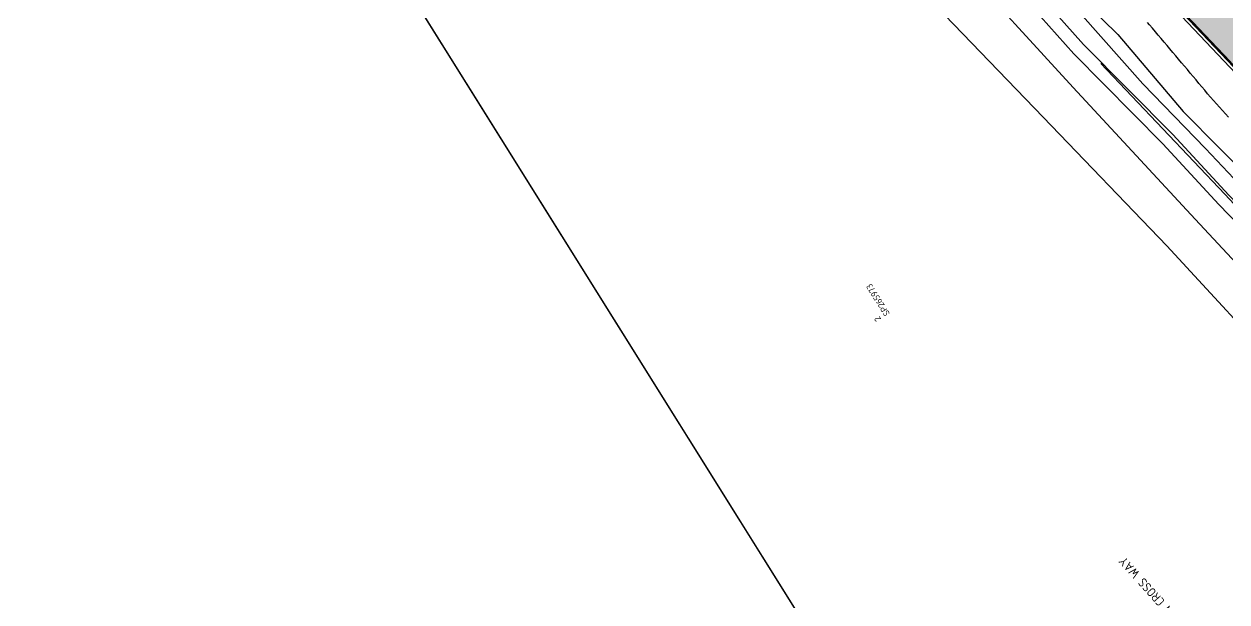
# Model space of a CAD drawing. Header units: metres. Extents: x 3 to 509016, y 4 to 6969473.
# Drawn here: x 507649 to 507782.8, y 6967103.9 to 6967168.2 of the extents above; entities that cross this region are included whole.
import ezdxf

# ---------------------------------------------------------------- set-up
doc = ezdxf.new("R2010")
doc.units = ezdxf.units.M
doc.linetypes.add('ISO-DASHED', pattern=[12, 8, -4])
for name, color, linetype, plot in [('_PROP-BDY', 6, 'Continuous', False), ('VPORTS', 11, 'Continuous', False), ('VPORTS_FRAMES', 11, 'Continuous', False)]:
    doc.layers.add(name, color=color, linetype=linetype, plot=plot)
doc.layers.add('A-FLOR', color=252, linetype='Continuous', lineweight=5)
doc.layers.add('D_UG_PIPES', color=252, linetype='EXIST_SWD', lineweight=0)
for name, color, linetype in [('C_ANNO_TEXT 3.5', 3, 'Continuous'), ('C_ANNO_TEXT 5', 4, 'Continuous'), ('EWS_BATTER TOE', 252, 'Continuous'), ('HATCH_PAVEMENT_CARPARK', 254, 'Continuous'), ('KRB_BACK', 252, 'Continuous'), ('KRB_INV BARRIER [TYPE 1]', 2, 'ISO-DASHED'), ('KRB_LIP', 252, 'Continuous'), ('mga2020bdy', 252, 'Continuous'), ('mga2020DR_UNLINED', 252, 'Continuous'), ('STRINGS LIP', 60, 'Continuous'), ('TOPO_BANK', 252, 'Continuous'), ('XREF', 7, 'Continuous')]:
    doc.layers.add(name, color=color, linetype=linetype)
doc.styles.add('ISOCP', font='isocp.shx')
doc.styles.get("Standard").update_dxf_attribs({"font": 'ARIALN.TTF'})
doc.linetypes.add('EXIST_SWD', pattern='A,5,-2.5,5,-2,["SWD",Standard,S=2.5,R=0,X=0,Y=-1.25],-8,5,-2.5,5,-2.5', length=37.5)

# ---------------------------------------------------------------- blocks, each defined once
blk = doc.blocks.new('XD_HATCH')
at = {"layer": 'HATCH_PAVEMENT_CARPARK'}
h = blk.add_hatch(color=256, dxfattribs=at)
h.dxf.hatch_style = 1
edge = h.paths.add_edge_path()
edge.add_arc((507820, 6967266.08), 90.98, 212.4905, 214.4331, ccw=False)
edge.add_line((507743.26, 6967217.21), (507739.4, 6967223.59))
edge.add_line((507739.4, 6967223.59), (507735.79, 6967229.35))
edge.add_arc((507741.73, 6967233.06), 7, 130.4092, 211.9744, ccw=False)
edge.add_line((507737.19, 6967238.4), (507750.65, 6967250.09))
edge.add_line((507750.65, 6967250.09), (507741.05, 6967244.04))
edge.add_line((507741.05, 6967244.04), (507736.89, 6967241.49))
edge.add_line((507736.89, 6967241.49), (507736.6, 6967241.38))
edge.add_line((507736.6, 6967241.38), (507734.55, 6967240.12))
edge.add_line((507734.55, 6967240.12), (507731.32, 6967238.12))
edge.add_line((507731.32, 6967238.12), (507725.64, 6967234.65))
edge.add_line((507725.64, 6967234.65), (507731.04, 6967225.64))
edge.add_line((507731.04, 6967225.64), (507734.31, 6967220.41))
edge.add_line((507734.31, 6967220.41), (507740.71, 6967210.56))
edge.add_arc((507792.02, 6967243.47), 60.96, 212.6798, 223.0042)
edge.add_line((507747.44, 6967201.89), (507760.82, 6967187.54))
edge.add_line((507760.82, 6967187.54), (507809.45, 6967136.33))
edge.add_line((507809.45, 6967136.33), (507818.1, 6967127.23))
edge.add_line((507818.1, 6967127.23), (507823.85, 6967121.38))
edge.add_line((507823.85, 6967121.38), (507824.49, 6967120.74))
edge.add_arc((508006.45, 6967303.15), 257.64, 225.071, 227.4908)
edge.add_line((507832.36, 6967113.22), (507846.23, 6967101.07))
edge.add_line((507846.23, 6967101.07), (507853.4, 6967095.29))
edge.add_line((507853.4, 6967095.29), (507861.26, 6967089.1))
edge.add_line((507861.26, 6967089.1), (507875.89, 6967078.04))
edge.add_line((507875.89, 6967078.04), (507895, 6967066.11))
edge.add_line((507895, 6967066.11), (507898.31, 6967064.42))
edge.add_arc((507903.26, 6967076.44), 13, 247.607, 320.5781)
edge.add_line((507913.3, 6967068.19), (507923.21, 6967080.38))
edge.add_line((507923.21, 6967080.38), (507928.88, 6967087.37))
edge.add_line((507928.88, 6967087.37), (507934.5, 6967094.28))
edge.add_arc((507925.6, 6967101.3), 11.34, 321.7466, 356.9562)
edge.add_arc((507925.05, 6967101.3), 11.89, 357.1121, 390.6511)
edge.add_line((507935.28, 6967107.36), (507928.35, 6967118.42))
edge.add_arc((507932.59, 6967121.07), 5, 172.2504, 212.042, ccw=False)
edge.add_line((507927.64, 6967121.75), (507927.91, 6967123.71))
edge.add_line((507927.91, 6967123.71), (507927.91, 6967123.71))
edge.add_line((507927.91, 6967123.71), (507928.22, 6967126.04))
edge.add_line((507928.22, 6967126.04), (507922.15, 6967126.73))
edge.add_line((507922.15, 6967126.73), (507921.98, 6967124.77))
edge.add_line((507921.98, 6967124.77), (507922.01, 6967120.89))
edge.add_arc((507933.65, 6967120.75), 11.65, 179.3346, 190.5058)
edge.add_arc((507935.18, 6967121.12), 13.21, 190.8395, 200.6804)
edge.add_arc((507934.91, 6967121.23), 13, 201.5983, 211.6011)
edge.add_line((507923.83, 6967114.42), (507928.42, 6967107.08))
edge.add_arc((507919.47, 6967101.5), 10.55, 18.5241, 31.9651, ccw=False)
edge.add_line((507929.48, 6967104.85), (507929.79, 6967103.65))
edge.add_line((507929.79, 6967103.65), (507929.95, 6967102.43))
edge.add_arc((507919.97, 6967101.74), 10, -10.2075, 3.9733, ccw=False)
edge.add_arc((507921.31, 6967101.32), 8.61, 334.462, 350.9422, ccw=False)
edge.add_line((507929.08, 6967097.61), (507928.5, 6967096.51))
edge.add_line((507928.5, 6967096.51), (507927.79, 6967095.5))
edge.add_line((507927.79, 6967095.5), (507924.26, 6967091.17))
edge.add_line((507924.26, 6967091.17), (507918.57, 6967084.19))
edge.add_line((507918.57, 6967084.19), (507911.58, 6967075.61))
edge.add_line((507911.58, 6967075.61), (507910.64, 6967074.54))
edge.add_line((507910.64, 6967074.54), (507910.13, 6967074.05))
edge.add_line((507910.13, 6967074.05), (507909.86, 6967073.81))
edge.add_line((507909.86, 6967073.81), (507909.59, 6967073.59))
edge.add_line((507909.59, 6967073.59), (507909.3, 6967073.37))
edge.add_line((507909.3, 6967073.37), (507909.01, 6967073.16))
edge.add_line((507909.01, 6967073.16), (507908.42, 6967072.76))
edge.add_line((507908.42, 6967072.76), (507907.8, 6967072.41))
edge.add_line((507907.8, 6967072.41), (507907.15, 6967072.09))
edge.add_line((507907.15, 6967072.09), (507906.83, 6967071.95))
edge.add_line((507906.83, 6967071.95), (507906.49, 6967071.81))
edge.add_line((507906.49, 6967071.81), (507905.82, 6967071.58))
edge.add_line((507905.82, 6967071.58), (507905.13, 6967071.38))
edge.add_line((507905.13, 6967071.38), (507904.43, 6967071.21))
edge.add_line((507904.43, 6967071.21), (507903.01, 6967071.03))
edge.add_line((507903.01, 6967071.03), (507901.58, 6967071.06))
edge.add_line((507901.58, 6967071.06), (507900.49, 6967071.13))
edge.add_line((507900.49, 6967071.13), (507899.41, 6967071.29))
edge.add_line((507899.41, 6967071.29), (507898.99, 6967071.38))
edge.add_line((507898.99, 6967071.38), (507898.13, 6967071.61))
edge.add_line((507898.13, 6967071.61), (507897.3, 6967071.9))
edge.add_line((507897.3, 6967071.9), (507895.37, 6967072.95))
edge.add_line((507895.37, 6967072.95), (507879.3, 6967082.99))
edge.add_line((507879.3, 6967082.99), (507866.99, 6967092.29))
edge.add_line((507866.99, 6967092.29), (507856.54, 6967100.45))
edge.add_line((507856.54, 6967100.45), (507836.17, 6967117.78))
edge.add_line((507836.17, 6967117.78), (507828.86, 6967124.88))
edge.add_line((507828.86, 6967124.88), (507821.04, 6967132.85))
edge.add_line((507821.04, 6967132.85), (507813.74, 6967140.46))
edge.add_line((507813.74, 6967140.46), (507815.66, 6967142.76))
edge.add_line((507815.66, 6967142.76), (507797.06, 6967160.68))
edge.add_line((507797.06, 6967160.68), (507795.72, 6967159.51))
edge.add_line((507795.72, 6967159.51), (507754.47, 6967202.94))
edge.add_line((507754.47, 6967202.94), (507751.46, 6967206.27))
edge.add_arc((507819.87, 6967266.09), 90.88, 214.4857, 221.1703, ccw=False)
at = {"layer": 'VPORTS_FRAMES'}
blk.add_lwpolyline([(507821.28, 6966964.79), (507649.02, 6967240.32), (507863.31, 6967374.29), (508035.57, 6967098.77)], close=True, dxfattribs=at)
blk = doc.blocks.new('25027_BNP_Skygate Play-Sheet - 000101 - SITE PLAN')
at = {"layer": '_PROP-BDY'}
blk.add_line((-2260611, 4059444), (-2388364, 4033725), dxfattribs=at)
at = {"layer": 'A-FLOR'}
blk.add_line((-2345362, 4041875), (-2283958, 4054368), dxfattribs=at)
blk = doc.blocks.new('XE_ARCH')
at = {"xscale": 0.001, "yscale": 0.001, "zscale": 0.001, "rotation": 121.996}
blk.add_blockref('25027_BNP_Skygate Play-Sheet - 000101 - SITE PLAN', (509988.13, 6971273.77), dxfattribs=at)
blk = doc.blocks.new('XE_LOT BOUNDARY')
at = {"layer": '_PROP-BDY'}
blk.add_line((507743.18, 6967205.64), (507832.68, 6967110.92), dxfattribs=at)
blk = doc.blocks.new('XE_SURVEY')
at = {"layer": 'D_UG_PIPES', "flags": 128}
for points in [[(507741.02, 6967200.27), (507747.15, 6967192.29), (507752.55, 6967184.5), (507759.94, 6967176.49), (507766.43, 6967169.45), (507773.42, 6967161.56), (507780.4, 6967154.34), (507787.33, 6967147), (507794.66, 6967139.5), (507801.47, 6967132.6), (507808.45, 6967125.47), (507816.2, 6967118.34), (507825.11, 6967108.51), (507830.76, 6967103.22), (507837.75, 6967095.98), (507845.76, 6967088.95), (507853.42, 6967082.2), (507862.04, 6967076.01), (507870.75, 6967069.37), (507880.15, 6967063.58), (507889.54, 6967057.22), (507901.23, 6967052.7), (507905.26, 6967050.85), (507911.91, 6967049.36), (507914.39, 6967050.75), (507920.71, 6967053.97), (507930.61, 6967058.67), (507939.4, 6967065.33), (507941.27, 6967069.53), (507940.88, 6967073.66)], [(507908.32, 6967041.02), (507901.16, 6967044.39), (507883.53, 6967052.31), (507865.91, 6967063.23), (507849.43, 6967075.4), (507831.89, 6967089.69), (507819.76, 6967102.6), (507806.4, 6967117.23), (507792.95, 6967131.79), (507779.25, 6967146.51), (507765.69, 6967161.13), (507752.36, 6967175.72), (507738.58, 6967190.61), (507734.19, 6967195.23)], [(507730.39, 6967192.15), (507734.96, 6967187.09), (507748.42, 6967172.32), (507762.33, 6967157.83), (507776.09, 6967143.52), (507789.79, 6967128.72), (507803.4, 6967114.12), (507817.01, 6967099.51), (507829.19, 6967086.97), (507847.66, 6967072.39), (507863.73, 6967060.24), (507881.37, 6967049.22), (507899.9, 6967040.19)], [(507768.76, 6967163.81), (507782.55, 6967149.27), (507796.25, 6967134.59), (507809.72, 6967120.16), (507823.47, 6967105.64), (507835.98, 6967092.72), (507852.92, 6967078.55), (507868.83, 6967066.21), (507885.41, 6967055.6), (507902.91, 6967047.63), (507908.98, 6967044.53)]]:
    blk.add_lwpolyline(points, dxfattribs=at)
at = {"layer": 'mga2020bdy'}
blk.add_polyline3d([(507791.74, 6967137.92, 2.84), (507781.88, 6967148.14, 2.84), (507775.67, 6967154.88, 2.93), (507765.74, 6967164.88, 2.91), (507758.34, 6967173.23, 2.82)], dxfattribs=at)
at = {"layer": 'mga2020DR_UNLINED'}
for points in [[(507719.66, 6967221.48, 3), (507726.83, 6967211.17, 2.94), (507733.31, 6967202.94, 2.91), (507742.56, 6967192.31, 2.95), (507748.04, 6967186.57, 2.92), (507759.45, 6967174.23, 2.82), (507766.83, 6967165.91, 2.91), (507776.75, 6967155.92, 2.93), (507782.98, 6967149.16, 2.84), (507792.84, 6967138.93, 2.84), (507799.31, 6967131.65, 2.71), (507808.65, 6967121.77, 2.7), (507816.12, 6967114.83, 2.69), (507823.99, 6967105.77, 2.55), (507829.11, 6967100.66, 2.61), (507837.27, 6967092.59, 2.66), (507844.83, 6967085.99, 2.55), (507855.94, 6967076.9, 2.62), (507862.66, 6967071.99, 2.53), (507870.95, 6967065.74, 2.56), (507888.29, 6967056.49, 2.55), (507894.37, 6967052.84, 2.43), (507903.93, 6967049.99, 2.54)], [(507718.42, 6967220.62, 3), (507725.62, 6967210.28, 2.94), (507732.16, 6967201.98, 2.91), (507741.45, 6967191.3, 2.95), (507746.94, 6967185.55, 2.92), (507758.34, 6967173.23, 2.82), (507765.74, 6967164.88, 2.91), (507775.67, 6967154.88, 2.93), (507781.88, 6967148.14, 2.84), (507791.74, 6967137.92, 2.84), (507798.2, 6967130.64, 2.71), (507807.59, 6967120.71, 2.7), (507815.04, 6967113.79, 2.69), (507822.89, 6967104.75, 2.55), (507828.05, 6967099.59, 2.61), (507836.25, 6967091.5, 2.66), (507843.87, 6967084.85, 2.55), (507855.02, 6967075.71, 2.62), (507861.77, 6967070.78, 2.53), (507870.14, 6967064.47, 2.56), (507887.55, 6967055.19, 2.55), (507893.76, 6967051.46, 2.43), (507903.5, 6967048.56, 2.54)]]:
    blk.add_polyline3d(points, dxfattribs=at)
at = {"layer": 'TOPO_BANK'}
blk.add_polyline3d([(507723.9, 6967222.83, 4.37), (507730.13, 6967214.87, 4.11), (507737.49, 6967203.86, 3.69), (507743.51, 6967195.59, 3.65), (507750.9, 6967187.88, 3.55), (507760.5, 6967177.02, 3.6), (507770.65, 6967167.04, 3.64), (507777.92, 6967158.47, 3.48), (507786, 6967150.32, 3.46), (507794.03, 6967141.44, 3.46), (507803.17, 6967132.3, 3.51), (507810.57, 6967124.67, 3.54), (507819.28, 6967116.23, 3.55), (507826.23, 6967109.29, 3.71), (507832.81, 6967102.05, 3.72)], dxfattribs=at)
blk = doc.blocks.new('XD_DESIGN_1')
at = {"layer": 'EWS_BATTER TOE'}
blk.add_polyline3d([(507782.963, 6967157.832, 3.579), (507782.629, 6967158.205, 3.581), (507782.295, 6967158.578, 3.583), (507781.962, 6967158.95, 3.586), (507781.628, 6967159.323, 3.588), (507781.295, 6967159.696, 3.591), (507780.961, 6967160.069, 3.593), (507780.631, 6967160.444, 3.597), (507780.309, 6967160.829, 3.605), (507779.988, 6967161.213, 3.613), (507779.666, 6967161.597, 3.621), (507779.344, 6967161.981, 3.629), (507779.023, 6967162.365, 3.637), (507778.701, 6967162.749, 3.645), (507778.38, 6967163.133, 3.653), (507778.058, 6967163.517, 3.661), (507777.736, 6967163.901, 3.669), (507777.414, 6967164.284, 3.676), (507777.09, 6967164.667, 3.683), (507776.767, 6967165.05, 3.69), (507776.444, 6967165.433, 3.698), (507776.121, 6967165.815, 3.705), (507775.798, 6967166.198, 3.712), (507775.475, 6967166.581, 3.72), (507775.152, 6967166.964, 3.727), (507774.829, 6967167.346, 3.734), (507774.506, 6967167.729, 3.741), (507774.183, 6967168.112, 3.749), (507773.956, 6967168.38, 3.754)], dxfattribs=at)
at = {"layer": 'KRB_BACK'}
blk.add_lwpolyline([(507725.564, 6967234.491), (507725.975, 6967233.805), (507730.915, 6967225.558), (507734.187, 6967220.326), (507740.584, 6967210.474), (507742.858, 6967207.173), (507743.761, 6967205.981), (507744.552, 6967204.984), (507745.84, 6967203.448), (507747.33, 6967201.791), (507760.708, 6967187.439), (507775.887, 6967171.455), (507776.507, 6967170.803), (507791.256, 6967155.273), (507799.725, 6967146.355, 0.0031507), (507809.341, 6967136.231), (507817.977, 6967127.143), (507823.746, 6967121.272, 0.0294456), (507824.386, 6967120.638, 0.0105504), (507828.28, 6967116.835, 0.0105504), (507832.248, 6967113.12), (507839.772, 6967106.528), (507846.135, 6967100.953)], format="xyb", dxfattribs=at)
at = {"layer": 'KRB_LIP'}
blk.add_lwpolyline([(507725.641, 6967234.654), (507726.104, 6967233.882), (507731.043, 6967225.636), (507734.314, 6967220.406), (507740.71, 6967210.555), (507743.879, 6967206.077), (507744.669, 6967205.076), (507745.958, 6967203.544), (507747.44, 6967201.893), (507760.817, 6967187.542), (507775.996, 6967171.559), (507776.616, 6967170.906), (507791.364, 6967155.376), (507802.563, 6967143.585), (507809.449, 6967136.334), (507818.102, 6967127.228), (507823.852, 6967121.378), (507824.492, 6967120.745), (507828.39, 6967116.928), (507832.355, 6967113.225), (507846.232, 6967101.068)], dxfattribs=at)
at = {"layer": 'STRINGS LIP', "color": 60, "linetype": 'Continuous', "lineweight": -3}
blk.add_polyline3d([(507791.364, 6967155.376, 4.907), (507776.616, 6967170.906, 4.8)], dxfattribs=at)
at = {"layer": 'VPORTS'}
blk.add_lwpolyline([(507821.282, 6966964.794), (507649.237, 6967239.976), (507863.049, 6967373.652), (508035.094, 6967098.47)], close=True, dxfattribs=at)
blk = doc.blocks.new('XD_DESIGN_2')
at = {"layer": 'EWS_BATTER TOE'}
blk.add_polyline3d([(507782.963, 6967157.832, 3.579), (507782.629, 6967158.205, 3.581), (507782.295, 6967158.578, 3.583), (507781.962, 6967158.95, 3.586), (507781.628, 6967159.323, 3.588), (507781.295, 6967159.696, 3.591), (507780.961, 6967160.069, 3.593), (507780.631, 6967160.444, 3.597), (507780.309, 6967160.829, 3.605), (507779.988, 6967161.213, 3.613), (507779.666, 6967161.597, 3.621), (507779.344, 6967161.981, 3.629), (507779.023, 6967162.365, 3.637), (507778.701, 6967162.749, 3.645), (507778.38, 6967163.133, 3.653), (507778.058, 6967163.517, 3.661), (507777.736, 6967163.901, 3.669), (507777.414, 6967164.284, 3.676), (507777.09, 6967164.667, 3.683), (507776.767, 6967165.05, 3.69), (507776.444, 6967165.433, 3.698), (507776.121, 6967165.815, 3.705), (507775.798, 6967166.198, 3.712), (507775.475, 6967166.581, 3.72), (507775.152, 6967166.964, 3.727), (507774.829, 6967167.346, 3.734), (507774.506, 6967167.729, 3.741), (507774.183, 6967168.112, 3.749), (507773.956, 6967168.38, 3.754)], dxfattribs=at)
at = {"layer": 'KRB_BACK'}
blk.add_lwpolyline([(507725.564, 6967234.491), (507725.975, 6967233.805), (507730.915, 6967225.558), (507734.187, 6967220.326), (507740.584, 6967210.474), (507742.858, 6967207.173), (507743.761, 6967205.981), (507744.552, 6967204.984), (507745.84, 6967203.448), (507747.33, 6967201.791), (507760.708, 6967187.439), (507775.887, 6967171.455), (507776.507, 6967170.803), (507791.256, 6967155.273), (507799.725, 6967146.355, 0.0031507), (507809.341, 6967136.231), (507817.977, 6967127.143), (507823.746, 6967121.272, 0.0294456), (507824.386, 6967120.638, 0.0105504), (507828.28, 6967116.835, 0.0105504), (507832.248, 6967113.12), (507839.772, 6967106.528), (507846.135, 6967100.953)], format="xyb", dxfattribs=at)
at = {"layer": 'KRB_LIP'}
blk.add_lwpolyline([(507725.641, 6967234.654), (507726.104, 6967233.882), (507731.043, 6967225.636), (507734.314, 6967220.406), (507740.71, 6967210.555), (507743.879, 6967206.077), (507744.669, 6967205.076), (507745.958, 6967203.544), (507747.44, 6967201.893), (507760.817, 6967187.542), (507775.996, 6967171.559), (507776.616, 6967170.906), (507791.364, 6967155.376), (507802.563, 6967143.585), (507809.449, 6967136.334), (507818.102, 6967127.228), (507823.852, 6967121.378), (507824.492, 6967120.745), (507828.39, 6967116.928), (507832.355, 6967113.225), (507846.232, 6967101.068)], dxfattribs=at)
at = {"layer": 'STRINGS LIP', "color": 60, "linetype": 'Continuous', "lineweight": -3}
blk.add_polyline3d([(507791.364, 6967155.376, 4.907), (507776.616, 6967170.906, 4.8)], dxfattribs=at)
at = {"layer": 'VPORTS'}
blk.add_lwpolyline([(507821.282, 6966964.794), (507649.237, 6967239.976), (507863.049, 6967373.652), (508035.094, 6967098.47)], close=True, dxfattribs=at)

msp = doc.modelspace()

# ---------------------------------------------------------------- linework, layer by layer
at = {"layer": 'KRB_INV BARRIER [TYPE 1]'}
msp.add_lwpolyline([(507846.232, 6967101.068), (507832.355, 6967113.225, -0.0105586), (507824.492, 6967120.745), (507823.852, 6967121.378), (507818.102, 6967127.228), (507809.449, 6967136.334), (507802.563, 6967143.585), (507791.364, 6967155.376), (507776.616, 6967170.906), (507775.996, 6967171.559), (507760.817, 6967187.542), (507747.44, 6967201.893, -0.0225282), (507743.88, 6967206.073, -0.0225282), (507740.71, 6967210.555), (507734.314, 6967220.406), (507731.043, 6967225.636), (507726.104, 6967233.882), (507725.641, 6967234.654)], format="xyb", dxfattribs=at)
at = {"layer": 'VPORTS_FRAMES'}
msp.add_lwpolyline([(507821.282, 6966964.794), (507649.023, 6967240.319), (507863.311, 6967374.293), (508035.571, 6967098.768)], close=True, dxfattribs=at)

# ---------------------------------------------------------------- block references
for name in ['XD_HATCH', 'XE_ARCH', 'XE_SURVEY']:
    msp.add_blockref(name, (0, 0))
at = {"layer": 'XREF'}
for name in ['XD_HATCH', 'XE_ARCH', 'XE_SURVEY', 'XE_LOT BOUNDARY']:
    msp.add_blockref(name, (0, 0), dxfattribs=at)

# ---------------------------------------------------------------- next in the draw order: texts
at = {"layer": 'C_ANNO_TEXT 3.5', "insert": (507743.753, 6967135.008, 4.842), "char_height": 0.7, "attachment_point": 1, "rotation": 122.01385, "style": 'ISOCP', "bg_fill": 3, "box_fill_scale": 1.25, "bg_fill_color": 256, "bg_fill_transparency": 0}
msp.add_mtext('2\\P\\pxqc;SP265973', dxfattribs=at)
at = {"layer": 'C_ANNO_TEXT 5', "insert": (507779.524, 6967098.551, 4.842), "char_height": 1, "attachment_point": 1, "rotation": 131.98364, "style": 'ISOCP', "bg_fill": 3, "box_fill_scale": 1, "bg_fill_color": 256, "bg_fill_transparency": 0}
msp.add_mtext('SOUTHERN CROSS WAY', dxfattribs=at)

# ---------------------------------------------------------------- next in the draw order: block references
msp.add_blockref('XD_DESIGN_1', (0, 0))

# ---------------------------------------------------------------- next in the draw order: block references
at = {"layer": 'XREF'}
msp.add_blockref('XD_DESIGN_2', (0, 0), dxfattribs=at)

doc.saveas('drawing.dxf')
